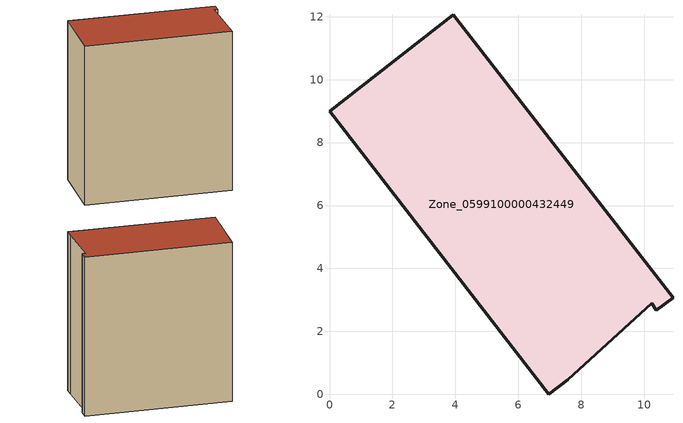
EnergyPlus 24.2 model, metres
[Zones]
Zone_0599100000432449
 floor ground (C_G): 10.92,3.08 10.39,2.66 10.24,2.89 7.58,0.47 6.97,0 0,9 3.93,12.06 z0
 wall outside (C_F): 7.58,0.47 10.24,2.89 10.39,2.66 10.92,3.08 3.93,12.06 0,9 6.97,0 7.58,0.47 z0:12.93
 roof outside (C_R): 10.39,2.66 10.92,3.08 3.93,12.06 0,9 6.97,0 7.58,0.47 10.24,2.89 z12.93
[BUILDING]
Pand.0599100000432449: North Axis=0; Terrain=City; Loads Convergence Tolerance Value=0.04; Temperature Convergence Tolerance Value=0.4; Solar Distribution=FullExterior; Maximum Number of Warmup Days=25; Minimum Number of Warmup Days=1
[Site:Location]
Rotterdam.The.Hague.AP_ZH_NLD Design_Conditions: Latitude=51.96; Longitude=4.45; Time Zone=1; Elevation=-4.5
[SITE:GROUNDTEMPERATURE:BUILDINGSURFACE]
18, 18, 18, 18, 18, 18, 18, 18, 18, 18, 18, 18
[MATERIAL] Thermal Absorptance=0.9; Solar Absorptance=0.7; Visible Absorptance=0.7
Name | Roughness | Thickness | Conductivity | Density | Specific Heat
G.TI.1946 | MediumSmooth | 0.15 | 1 | 540 | 1210
F.TI.1946 | Rough | 0.3 | 0.857143 | 1920 | 840
R.TI.1946 | MediumRough | 0.2 | 0.1 | 1500 | 1000
[CONSTRUCTION]
C_G: G.TI.1946
C_F: F.TI.1946
C_R: R.TI.1946
[ZONE]
Zone_0599100000432449: Type=1; Multiplier=1; Ceiling Height=Autocalculate; Volume=Autocalculate; Floor Area=autocalculate; Part of Total Floor Area=Yes
[ZONEINFILTRATION:DESIGNFLOWRATE]
Infil_Zone_0599100000432449: Zone or ZoneList or Space or SpaceList=Zone_0599100000432449; Schedule=AlwaysOn; Design Flow Rate Calculation Method=Flow/Area; Flow Rate per Floor Area=0.003; Constant Term Coefficient=1; Temperature Term Coefficient=0; Velocity Term Coefficient=0; Velocity Squared Term Coefficient=0
[HVACTEMPLATE:ZONE:IDEALLOADSAIRSYSTEM]
Zone_0599100000432449: Maximum Heating Supply Air Temperature=50; Minimum Cooling Supply Air Temperature=13; Maximum Heating Supply Air Humidity Ratio=0.0156; Minimum Cooling Supply Air Humidity Ratio=0.0077; Heating Limit=NoLimit; Cooling Limit=NoLimit; Dehumidification Control Type=ConstantSensibleHeatRatio; Cooling Sensible Heat Ratio=0.7; Dehumidification Setpoint=60; Humidification Control Type=None; Humidification Setpoint=30; Outdoor Air Method=None; Outdoor Air Flow Rate per Person=0.00944; Outdoor Air Flow Rate per Zone Floor Area=0; Outdoor Air Flow Rate per Zone=0; Demand Controlled Ventilation Type=None; Outdoor Air Economizer Type=NoEconomizer; Heat Recovery Type=None; Sensible Heat Recovery Effectiveness=0.7; Latent Heat Recovery Effectiveness=0.65
[ZONECONTROL:THERMOSTAT]
ThermostatControl_Zone_0599100000432449: Zone or ZoneList=Zone_0599100000432449; Control Type Schedule=DualSetpointControlType; Control 1=Thermostat_Zone_0599100000432449; Temperature Difference Between Cutout And Setpoint=0
[THERMOSTATSETPOINT:DUALSETPOINT]
Thermostat_Zone_0599100000432449: Heating Setpoint Temperature Schedule=HeatingSetpoint_Zone_0599100000432449; Cooling Setpoint Temperature Schedule=CoolingSetpoint_Zone_0599100000432449
[SCHEDULE:COMPACT]
HeatingSetpoint_Zone_0599100000432449: Through: 12/31, For: AllDays, Until: 24:00, 21
CoolingSetpoint_Zone_0599100000432449: Through: 12/31, For: AllDays, Until: 24:00, 24
DualSetpointControlType: Through: 12/31, For: AllDays, Until: 24:00, 4
AlwaysOn: Through: 12/31, For: AllDays, Until: 24:00, 1
